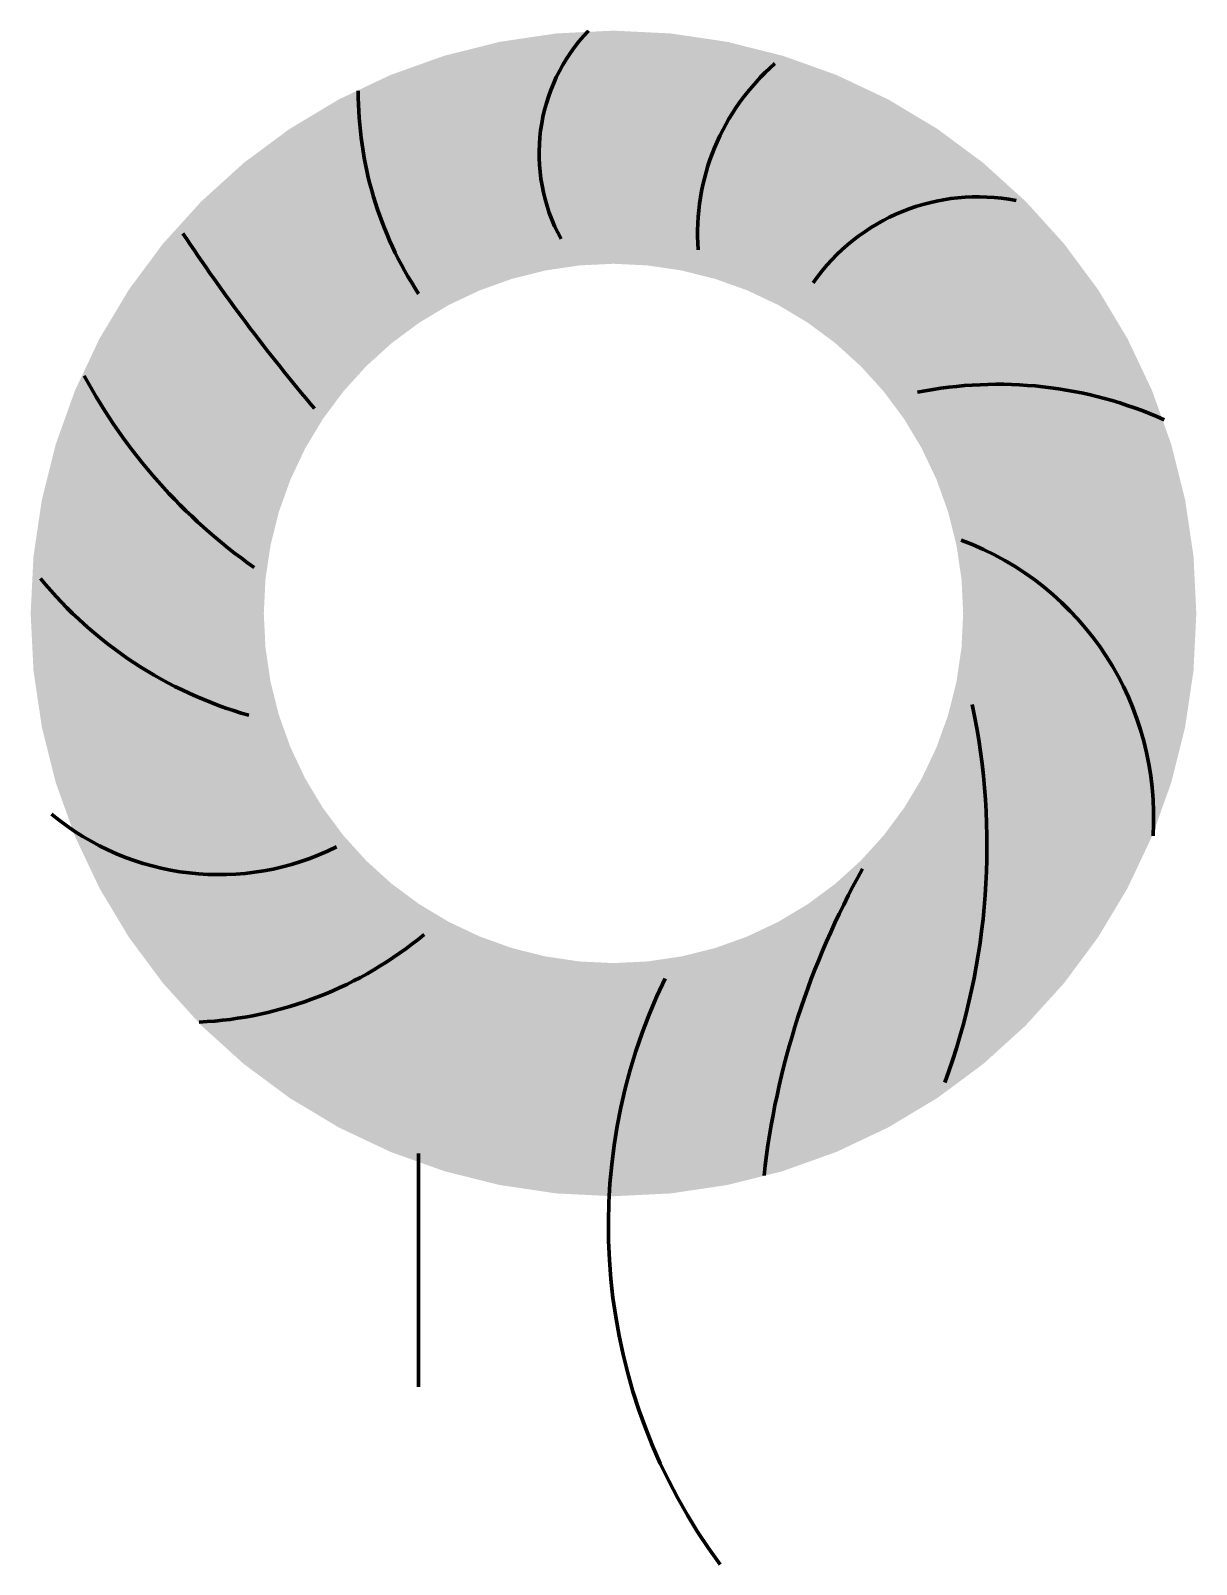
# Model space of a CAD drawing. Header units: millimetres. Extents: x 10.9 to 20.9, y 7.1 to 20.3.
import ezdxf

# ---------------------------------------------------------------- set-up
doc = ezdxf.new("R2010")
doc.units = ezdxf.units.MM
doc.layers.add('Bobina', color=30, linetype='Continuous', lineweight=200)
doc.layers.add('Miez de fier', color=51, linetype='Continuous')

msp = doc.modelspace()

# ---------------------------------------------------------------- linework, layer by layer
at = {"layer": 'Bobina'}
msp.add_line((14.257, 10.633), (14.257, 8.633), dxfattribs=at)
for centre, radius, start, end in [((16.812, 19.213), 1.521, 136.1873, 208.8096), ((18.581, 18.527), 1.931, 131.0295, 184.1832), ((16.899, 19.743), 3.16, 179.8883, 213.2496), ((19.052, 17.125), 1.716, 78.8976, 145.2101), ((25.291, 27.151), 15.646, 213.4451, 220.3339), ((15.602, 19.572), 4.784, 208.2733, 234.8295), ((19.227, 13.738), 3.495, 65.9327, 101.3951), ((18.035, 13.525), 2.528, 356.234, 69.701), ((13.78, 17.831), 3.575, 219.2768, 254.0783), ((13.265, 13.273), 5.868, 339.7707, 11.9338), ((12.545, 15.274), 2.248, 230.229, 296.6156), ((24.141, 9.671), 6.964, 150.723, 173.616), ((12.216, 15.018), 3.261, 272.8054, 309.8042), ((20.761, 10.011), 4.876, 154.1575, 216.5291)]:
    msp.add_arc(centre, radius, start, end, dxfattribs=at)
at = {"layer": 'Miez de fier', "const_width": 2}
msp.add_lwpolyline([(11.929, 15.267, 1), (19.929, 15.267, 1)], format="xyb", close=True, dxfattribs=at)

doc.saveas('drawing.dxf')
